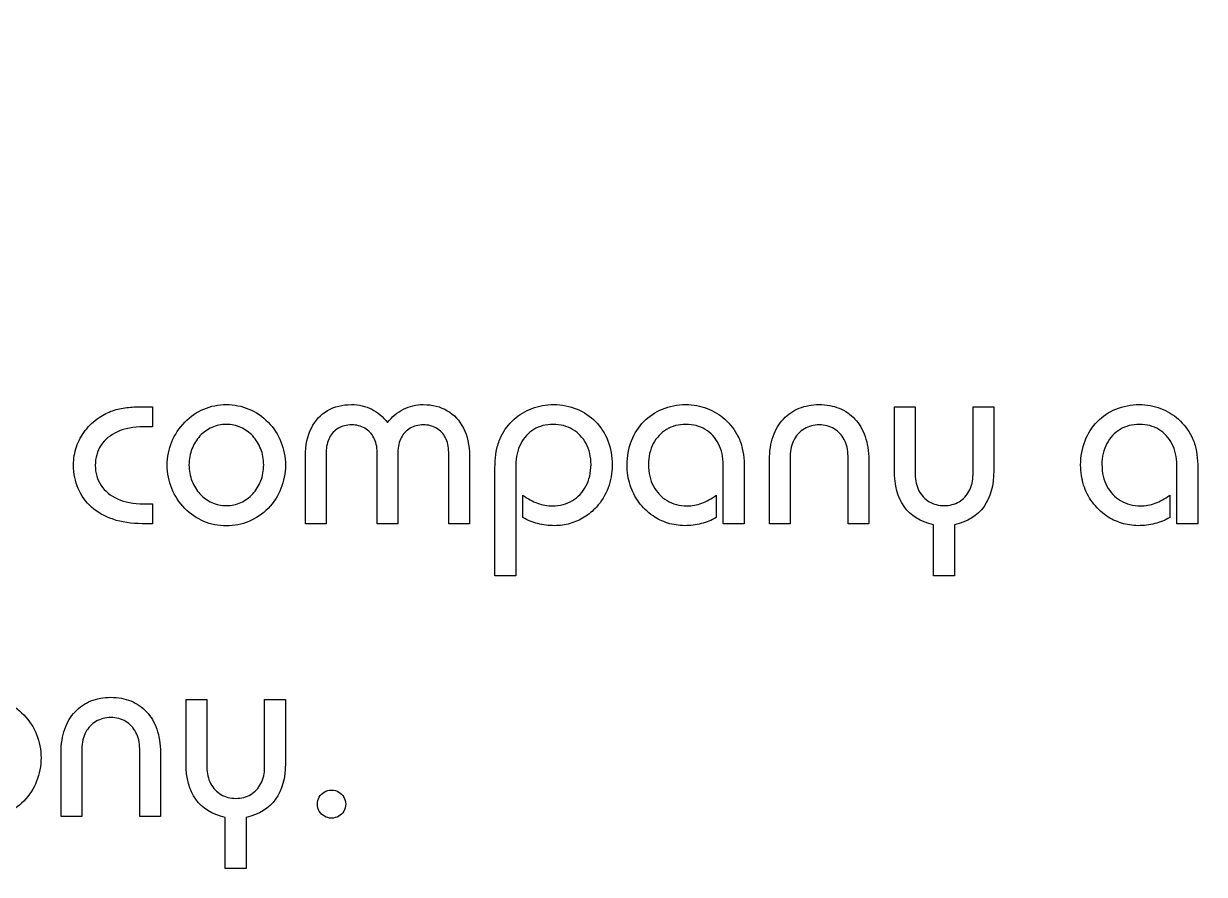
# Model space of a CAD drawing. Header units: millimetres. Extents: x -96 to 58, y -5 to 152.
# Drawn here: x -4.22 to 17.96, y 66.74 to 82.72 of the extents above; entities that cross this region are included whole.
import ezdxf

# ---------------------------------------------------------------- set-up
doc = ezdxf.new("R2010")
doc.units = ezdxf.units.MM
doc.header["$MEASUREMENT"] = 0
doc.layers.add('Capa 1', color=7, linetype='Continuous')

msp = doc.modelspace()

# ---------------------------------------------------------------- linework, layer by layer
at = {"layer": 'Capa 1', "color": 250, "lineweight": 9}
msp.add_open_spline([(-95.1806, 149.5), (-95.1806, 149.5), (57.2195, 149.5), (57.2195, 149.5), (57.2195, 149.5), (57.2195, 149.5), (57.2195, -2.9001), (57.2195, -2.9001), (57.2195, -2.9001), (57.2195, -2.9001), (-95.1806, -2.9001), (-95.1806, -2.9001), (-95.1806, -2.9001), (-95.1806, -2.9001), (-95.1806, 149.5), (-95.1806, 149.5)], degree=3, knots=[0, 0, 0, 0, 0.2, 0.2, 0.2, 0.2, 0.4, 0.4, 0.4, 0.4, 0.6, 0.6, 0.6, 0.6, 1, 1, 1, 1], dxfattribs=at)
at = {"layer": 'Capa 1', "color": 7}
msp.add_open_spline([(-18.9806, 128.6859), (11.6082, 128.6859), (36.4054, 103.8887), (36.4054, 73.2999), (36.4054, 73.2999), (36.4054, 42.7112), (11.6082, 17.9139), (-18.9806, 17.9139), (-18.9806, 17.9139), (-49.5694, 17.9139), (-74.3666, 42.7111), (-74.3666, 73.2999), (-74.3666, 73.2999), (-74.3666, 103.8888), (-49.5694, 128.6859), (-18.9806, 128.6859)], degree=3, knots=[0, 0, 0, 0, 0.2, 0.2, 0.2, 0.2, 0.4, 0.4, 0.4, 0.4, 0.6, 0.6, 0.6, 0.6, 1, 1, 1, 1], dxfattribs=at)
at = {"layer": 'Capa 1', "color": 250}
for points, knots in [([(-1.7986, 75.1515), (-1.7986, 75.1515), (-1.7986, 75.5273), (-1.7986, 75.5273), (-1.7986, 75.5273), (-1.7986, 75.5273), (-1.9958, 75.5273), (-1.9958, 75.5273), (-1.9958, 75.5273), (-2.0982, 75.5281), (-2.1946, 75.5235), (-2.2855, 75.5128), (-2.2855, 75.5128), (-2.3765, 75.5021), (-2.4651, 75.4822), (-2.55, 75.4532), (-2.55, 75.4532), (-2.6348, 75.4243), (-2.7197, 75.3814), (-2.803, 75.3256), (-2.803, 75.3256), (-2.9054, 75.2552), (-2.9925, 75.1734), (-3.0644, 75.0802), (-3.0644, 75.0802), (-3.1362, 74.9877), (-3.1905, 74.8868), (-3.228, 74.7775), (-3.228, 74.7775), (-3.2654, 74.6683), (-3.2845, 74.5528), (-3.2845, 74.4313), (-3.2845, 74.4313), (-3.2838, 74.2716), (-3.2555, 74.124), (-3.1981, 73.9902), (-3.1981, 73.9902), (-3.1408, 73.8567), (-3.0567, 73.7403), (-2.9459, 73.6417), (-2.9459, 73.6417), (-2.8358, 73.5431), (-2.7013, 73.4674), (-2.5416, 73.4131), (-2.5416, 73.4131), (-2.3818, 73.359), (-2.1999, 73.3314), (-1.9958, 73.3306), (-1.9958, 73.3306), (-1.9958, 73.3306), (-1.7986, 73.3306), (-1.7986, 73.3306), (-1.7986, 73.3306), (-1.7986, 73.3306), (-1.7986, 73.7023), (-1.7986, 73.7023), (-1.7986, 73.7023), (-1.7986, 73.7023), (-1.9683, 73.7023), (-1.9683, 73.7023), (-1.9683, 73.7023), (-2.1586, 73.7029), (-2.3214, 73.7342), (-2.4567, 73.7961), (-2.4567, 73.7961), (-2.592, 73.858), (-2.6952, 73.9428), (-2.7671, 74.0514), (-2.7671, 74.0514), (-2.8397, 74.1601), (-2.8756, 74.2853), (-2.8764, 74.4267), (-2.8764, 74.4267), (-2.8756, 74.5688), (-2.8397, 74.6934), (-2.7686, 74.802), (-2.7686, 74.802), (-2.6967, 74.9106), (-2.5935, 74.9954), (-2.4583, 75.0573), (-2.4583, 75.0573), (-2.3237, 75.1193), (-2.1602, 75.1505), (-1.9683, 75.1513), (-1.9683, 75.1513), (-1.9683, 75.1513), (-1.7986, 75.1515), (-1.7986, 75.1515)], [0, 0, 0, 0, 0.0434783, 0.0434783, 0.0434783, 0.0434783, 0.0869565, 0.0869565, 0.0869565, 0.0869565, 0.1304348, 0.1304348, 0.1304348, 0.1304348, 0.173913, 0.173913, 0.173913, 0.173913, 0.2173913, 0.2173913, 0.2173913, 0.2173913, 0.2608696, 0.2608696, 0.2608696, 0.2608696, 0.3043478, 0.3043478, 0.3043478, 0.3043478, 0.3478261, 0.3478261, 0.3478261, 0.3478261, 0.3913043, 0.3913043, 0.3913043, 0.3913043, 0.4347826, 0.4347826, 0.4347826, 0.4347826, 0.4782609, 0.4782609, 0.4782609, 0.4782609, 0.5217391, 0.5217391, 0.5217391, 0.5217391, 0.5652174, 0.5652174, 0.5652174, 0.5652174, 0.6086957, 0.6086957, 0.6086957, 0.6086957, 0.6521739, 0.6521739, 0.6521739, 0.6521739, 0.6956522, 0.6956522, 0.6956522, 0.6956522, 0.7391304, 0.7391304, 0.7391304, 0.7391304, 0.7826087, 0.7826087, 0.7826087, 0.7826087, 0.826087, 0.826087, 0.826087, 0.826087, 0.8695652, 0.8695652, 0.8695652, 0.8695652, 0.9130435, 0.9130435, 0.9130435, 0.9130435, 1, 1, 1, 1]), ([(-1.5234, 74.4313), (-1.5234, 74.2769), (-1.4951, 74.1309), (-1.4393, 73.9925), (-1.4393, 73.9925), (-1.3835, 73.8551), (-1.301, 73.7304), (-1.1932, 73.6195), (-1.1932, 73.6195), (-1.087, 73.512), (-0.9677, 73.4292), (-0.8363, 73.3734), (-0.8363, 73.3734), (-0.704, 73.3177), (-0.5634, 73.2893), (-0.4136, 73.2893), (-0.4136, 73.2893), (-0.2637, 73.2893), (-0.1224, 73.3176), (0.0114, 73.3734), (0.0114, 73.3734), (0.1445, 73.4292), (0.2644, 73.5118), (0.3706, 73.6195), (0.3706, 73.6195), (0.4769, 73.7283), (0.5571, 73.8519), (0.6129, 73.991), (0.6129, 73.991), (0.668, 74.1301), (0.6963, 74.2769), (0.6963, 74.4313), (0.6963, 74.4313), (0.6963, 74.5857), (0.668, 74.7317), (0.6129, 74.8692), (0.6129, 74.8692), (0.5571, 75.0068), (0.4769, 75.1299), (0.3706, 75.2384), (0.3706, 75.2384), (0.2644, 75.3463), (0.1444, 75.4287), (0.0114, 75.4845), (0.0114, 75.4845), (-0.1223, 75.5404), (-0.2638, 75.5686), (-0.4136, 75.5686), (-0.4136, 75.5686), (-0.5634, 75.5688), (-0.704, 75.5403), (-0.8363, 75.4845), (-0.8363, 75.4845), (-0.9677, 75.4289), (-1.087, 75.3462), (-1.1932, 75.2384), (-1.1932, 75.2384), (-1.301, 75.1276), (-1.3835, 75.0038), (-1.4393, 74.8677), (-1.4393, 74.8677), (-1.4951, 74.731), (-1.5234, 74.5857), (-1.5234, 74.4313)], [0, 0, 0, 0, 0.0588235, 0.0588235, 0.0588235, 0.0588235, 0.1176471, 0.1176471, 0.1176471, 0.1176471, 0.1764706, 0.1764706, 0.1764706, 0.1764706, 0.2352941, 0.2352941, 0.2352941, 0.2352941, 0.2941176, 0.2941176, 0.2941176, 0.2941176, 0.3529412, 0.3529412, 0.3529412, 0.3529412, 0.4117647, 0.4117647, 0.4117647, 0.4117647, 0.4705882, 0.4705882, 0.4705882, 0.4705882, 0.5294118, 0.5294118, 0.5294118, 0.5294118, 0.5882353, 0.5882353, 0.5882353, 0.5882353, 0.6470588, 0.6470588, 0.6470588, 0.6470588, 0.7058824, 0.7058824, 0.7058824, 0.7058824, 0.7647059, 0.7647059, 0.7647059, 0.7647059, 0.8235294, 0.8235294, 0.8235294, 0.8235294, 0.8823529, 0.8823529, 0.8823529, 0.8823529, 1, 1, 1, 1]), ([(1.0724, 73.3306), (1.0724, 73.3306), (1.4622, 73.3306), (1.4622, 73.3306), (1.4622, 73.3306), (1.4622, 73.3306), (1.4622, 74.6744), (1.4622, 74.6744), (1.4622, 74.6744), (1.463, 74.7792), (1.4835, 74.8692), (1.5232, 74.9464), (1.5232, 74.9464), (1.5639, 75.0231), (1.6196, 75.0825), (1.6914, 75.1245), (1.6914, 75.1245), (1.7625, 75.1667), (1.845, 75.1872), (1.9391, 75.188), (1.9391, 75.188), (2.0332, 75.1874), (2.1164, 75.1666), (2.1882, 75.1245), (2.1882, 75.1245), (2.2601, 75.0826), (2.3166, 75.0229), (2.3579, 74.9464), (2.3579, 74.9464), (2.3992, 74.8693), (2.4198, 74.779), (2.4206, 74.6743), (2.4206, 74.6743), (2.4206, 74.6743), (2.4206, 73.3306), (2.4206, 73.3306), (2.4206, 73.3306), (2.4206, 73.3306), (2.8105, 73.3306), (2.8105, 73.3306), (2.8105, 73.3306), (2.8105, 73.3306), (2.8105, 74.6744), (2.8105, 74.6744), (2.8105, 74.6744), (2.8113, 74.7792), (2.8318, 74.8692), (2.8716, 74.9464), (2.8716, 74.9464), (2.9122, 75.0231), (2.9679, 75.0825), (3.0397, 75.1245), (3.0397, 75.1245), (3.1108, 75.1667), (3.1933, 75.1872), (3.2874, 75.188), (3.2874, 75.188), (3.3815, 75.1874), (3.4639, 75.1666), (3.5358, 75.1245), (3.5358, 75.1245), (3.607, 75.0826), (3.6627, 75.0229), (3.7032, 74.9464), (3.7032, 74.9464), (3.7429, 74.8693), (3.7636, 74.779), (3.7643, 74.6743), (3.7643, 74.6743), (3.7643, 74.6743), (3.7644, 73.3306), (3.7644, 73.3306), (3.7644, 73.3306), (3.7644, 73.3306), (4.1542, 73.3306), (4.1542, 73.3306), (4.1542, 73.3306), (4.1542, 73.3306), (4.1542, 74.601), (4.1542, 74.601), (4.1542, 74.601), (4.1527, 74.8068), (4.1159, 74.9808), (4.0425, 75.1253), (4.0425, 75.1253), (3.9692, 75.2691), (3.8683, 75.3791), (3.7383, 75.454), (3.7383, 75.454), (3.6085, 75.5297), (3.4586, 75.5679), (3.2874, 75.5686), (3.2874, 75.5686), (3.1522, 75.5688), (3.0275, 75.5403), (2.9144, 75.483), (2.9144, 75.483), (2.8012, 75.4265), (2.7003, 75.3416), (2.6132, 75.2292), (2.6132, 75.2292), (2.53, 75.3402), (2.4313, 75.4242), (2.3174, 75.4815), (2.3174, 75.4815), (2.2035, 75.5396), (2.0774, 75.5686), (1.9391, 75.5686), (1.9391, 75.5686), (1.7679, 75.568), (1.618, 75.5304), (1.4881, 75.4555), (1.4881, 75.4555), (1.3581, 75.3807), (1.2572, 75.2705), (1.1839, 75.1268), (1.1839, 75.1268), (1.1106, 74.9832), (1.0738, 74.8081), (1.0723, 74.6009), (1.0723, 74.6009), (1.0723, 74.6009), (1.0724, 73.3306), (1.0724, 73.3306)], [0, 0, 0, 0, 0.03125, 0.03125, 0.03125, 0.03125, 0.0625, 0.0625, 0.0625, 0.0625, 0.09375, 0.09375, 0.09375, 0.09375, 0.125, 0.125, 0.125, 0.125, 0.15625, 0.15625, 0.15625, 0.15625, 0.1875, 0.1875, 0.1875, 0.1875, 0.21875, 0.21875, 0.21875, 0.21875, 0.25, 0.25, 0.25, 0.25, 0.28125, 0.28125, 0.28125, 0.28125, 0.3125, 0.3125, 0.3125, 0.3125, 0.34375, 0.34375, 0.34375, 0.34375, 0.375, 0.375, 0.375, 0.375, 0.40625, 0.40625, 0.40625, 0.40625, 0.4375, 0.4375, 0.4375, 0.4375, 0.46875, 0.46875, 0.46875, 0.46875, 0.5, 0.5, 0.5, 0.5, 0.53125, 0.53125, 0.53125, 0.53125, 0.5625, 0.5625, 0.5625, 0.5625, 0.59375, 0.59375, 0.59375, 0.59375, 0.625, 0.625, 0.625, 0.625, 0.65625, 0.65625, 0.65625, 0.65625, 0.6875, 0.6875, 0.6875, 0.6875, 0.71875, 0.71875, 0.71875, 0.71875, 0.75, 0.75, 0.75, 0.75, 0.78125, 0.78125, 0.78125, 0.78125, 0.8125, 0.8125, 0.8125, 0.8125, 0.84375, 0.84375, 0.84375, 0.84375, 0.875, 0.875, 0.875, 0.875, 0.90625, 0.90625, 0.90625, 0.90625, 0.9375, 0.9375, 0.9375, 0.9375, 1, 1, 1, 1]), ([(4.6311, 72.3539), (4.6311, 72.3539), (5.0255, 72.3539), (5.0255, 72.3539), (5.0255, 72.3539), (5.0255, 72.3539), (5.0255, 74.4268), (5.0255, 74.4268), (5.0255, 74.4268), (5.0263, 74.5835), (5.0568, 74.7194), (5.1165, 74.8341), (5.1165, 74.8341), (5.1761, 74.9496), (5.2586, 75.0382), (5.3641, 75.1016), (5.3641, 75.1016), (5.4688, 75.1644), (5.5904, 75.1964), (5.7272, 75.1971), (5.7272, 75.1971), (5.8648, 75.1965), (5.9863, 75.1643), (6.0933, 75.1008), (6.0933, 75.1008), (6.1996, 75.0376), (6.2836, 74.9495), (6.3448, 74.8364), (6.3448, 74.8364), (6.406, 74.7232), (6.4373, 74.591), (6.438, 74.4404), (6.438, 74.4404), (6.4373, 74.2869), (6.4051, 74.1515), (6.3432, 74.0353), (6.3432, 74.0353), (6.2806, 73.92), (6.1957, 73.829), (6.0872, 73.7648), (6.0872, 73.7648), (5.9779, 73.6999), (5.8541, 73.6661), (5.7134, 73.6654), (5.7134, 73.6654), (5.6195, 73.6656), (5.5261, 73.6814), (5.4344, 73.7143), (5.4344, 73.7143), (5.3419, 73.7479), (5.2502, 73.7984), (5.1585, 73.8672), (5.1585, 73.8672), (5.1585, 73.8672), (5.1586, 73.4455), (5.1586, 73.4455), (5.1586, 73.4455), (5.248, 73.3949), (5.3419, 73.3574), (5.4413, 73.3321), (5.4413, 73.3321), (5.54, 73.307), (5.6446, 73.2939), (5.7547, 73.2939), (5.7547, 73.2939), (5.8533, 73.2941), (5.9496, 73.3077), (6.0436, 73.3344), (6.0436, 73.3344), (6.1377, 73.3614), (6.2271, 73.4002), (6.3111, 73.4521), (6.3111, 73.4521), (6.3952, 73.5042), (6.4709, 73.5675), (6.5389, 73.6425), (6.5389, 73.6425), (6.636, 73.7487), (6.7094, 73.8695), (6.7606, 74.004), (6.7606, 74.004), (6.8111, 74.1386), (6.837, 74.2815), (6.837, 74.4313), (6.837, 74.4313), (6.8363, 74.5988), (6.8087, 74.7508), (6.7537, 74.8899), (6.7537, 74.8899), (6.6994, 75.0282), (6.623, 75.1482), (6.5244, 75.2491), (6.5244, 75.2491), (6.425, 75.3509), (6.3088, 75.4287), (6.1751, 75.4845), (6.1751, 75.4845), (6.0421, 75.5396), (5.8953, 75.5679), (5.7363, 75.5686), (5.7363, 75.5686), (5.592, 75.568), (5.4566, 75.5442), (5.3297, 75.4968), (5.3297, 75.4968), (5.2036, 75.4495), (5.0905, 75.3806), (4.9919, 75.2919), (4.9919, 75.2919), (4.8926, 75.2034), (4.8122, 75.097), (4.7503, 74.9724), (4.7503, 74.9724), (4.7145, 74.8977), (4.6877, 74.8218), (4.6708, 74.7454), (4.6708, 74.7454), (4.6534, 74.6683), (4.6426, 74.5887), (4.638, 74.5077), (4.638, 74.5077), (4.6326, 74.426), (4.6303, 74.3411), (4.6311, 74.2524), (4.6311, 74.2524), (4.6311, 74.2524), (4.6311, 72.3539), (4.6311, 72.3539)], [0, 0, 0, 0, 0.030303, 0.030303, 0.030303, 0.030303, 0.0606061, 0.0606061, 0.0606061, 0.0606061, 0.0909091, 0.0909091, 0.0909091, 0.0909091, 0.1212121, 0.1212121, 0.1212121, 0.1212121, 0.1515152, 0.1515152, 0.1515152, 0.1515152, 0.1818182, 0.1818182, 0.1818182, 0.1818182, 0.2121212, 0.2121212, 0.2121212, 0.2121212, 0.2424242, 0.2424242, 0.2424242, 0.2424242, 0.2727273, 0.2727273, 0.2727273, 0.2727273, 0.3030303, 0.3030303, 0.3030303, 0.3030303, 0.3333333, 0.3333333, 0.3333333, 0.3333333, 0.3636364, 0.3636364, 0.3636364, 0.3636364, 0.3939394, 0.3939394, 0.3939394, 0.3939394, 0.4242424, 0.4242424, 0.4242424, 0.4242424, 0.4545455, 0.4545455, 0.4545455, 0.4545455, 0.4848485, 0.4848485, 0.4848485, 0.4848485, 0.5151515, 0.5151515, 0.5151515, 0.5151515, 0.5454545, 0.5454545, 0.5454545, 0.5454545, 0.5757576, 0.5757576, 0.5757576, 0.5757576, 0.6060606, 0.6060606, 0.6060606, 0.6060606, 0.6363636, 0.6363636, 0.6363636, 0.6363636, 0.6666667, 0.6666667, 0.6666667, 0.6666667, 0.6969697, 0.6969697, 0.6969697, 0.6969697, 0.7272727, 0.7272727, 0.7272727, 0.7272727, 0.7575758, 0.7575758, 0.7575758, 0.7575758, 0.7878788, 0.7878788, 0.7878788, 0.7878788, 0.8181818, 0.8181818, 0.8181818, 0.8181818, 0.8484848, 0.8484848, 0.8484848, 0.8484848, 0.8787879, 0.8787879, 0.8787879, 0.8787879, 0.9090909, 0.9090909, 0.9090909, 0.9090909, 0.9393939, 0.9393939, 0.9393939, 0.9393939, 1, 1, 1, 1]), ([(8.9237, 73.3306), (8.9237, 73.3306), (9.3181, 73.3306), (9.3181, 73.3306), (9.3181, 73.3306), (9.3181, 73.3306), (9.3181, 74.2525), (9.3181, 74.2525), (9.3181, 74.2525), (9.3189, 74.3412), (9.3173, 74.4259), (9.3127, 74.5077), (9.3127, 74.5077), (9.3082, 74.5889), (9.2975, 74.6682), (9.2806, 74.7454), (9.2806, 74.7454), (9.2639, 74.8219), (9.2363, 74.8975), (9.1989, 74.9724), (9.1989, 74.9724), (9.1355, 75.0971), (9.0544, 75.2033), (8.955, 75.2919), (8.955, 75.2919), (8.8558, 75.3807), (8.7433, 75.4494), (8.618, 75.4968), (8.618, 75.4968), (8.4926, 75.5444), (8.3588, 75.5679), (8.2174, 75.5686), (8.2174, 75.5686), (8.0584, 75.568), (7.9125, 75.5396), (7.7787, 75.4845), (7.7787, 75.4845), (7.6449, 75.4289), (7.5288, 75.3508), (7.4302, 75.2491), (7.4302, 75.2491), (7.3309, 75.1483), (7.2544, 75.0282), (7.2001, 74.8899), (7.2001, 74.8899), (7.1451, 74.7508), (7.1175, 74.5987), (7.1168, 74.4313), (7.1168, 74.4313), (7.1169, 74.3), (7.1359, 74.1752), (7.1726, 74.0575), (7.1726, 74.0575), (7.2093, 73.9406), (7.2643, 73.8328), (7.3361, 73.7349), (7.3361, 73.7349), (7.4089, 73.6372), (7.4974, 73.5507), (7.6029, 73.4774), (7.6029, 73.4774), (7.6863, 73.4193), (7.7795, 73.3749), (7.8819, 73.3428), (7.8819, 73.3428), (7.9835, 73.3108), (8.0883, 73.2947), (8.1945, 73.2939), (8.1945, 73.2939), (8.3046, 73.2941), (8.4093, 73.3069), (8.5079, 73.3321), (8.5079, 73.3321), (8.6073, 73.3576), (8.7013, 73.3948), (8.7907, 73.4453), (8.7907, 73.4453), (8.7907, 73.4453), (8.7908, 73.8674), (8.7908, 73.8674), (8.7908, 73.8674), (8.699, 73.7985), (8.608, 73.7479), (8.5171, 73.7143), (8.5171, 73.7143), (8.4262, 73.6814), (8.3344, 73.6654), (8.2404, 73.6654), (8.2404, 73.6654), (8.0997, 73.6662), (7.9759, 73.6998), (7.8674, 73.7648), (7.8674, 73.7648), (7.7588, 73.8291), (7.6732, 73.9199), (7.6105, 74.0353), (7.6105, 74.0353), (7.5487, 74.1515), (7.5173, 74.2868), (7.5158, 74.4404), (7.5158, 74.4404), (7.5165, 74.5911), (7.5479, 74.7232), (7.6082, 74.8364), (7.6082, 74.8364), (7.6686, 74.9496), (7.7519, 75.0374), (7.8574, 75.1008), (7.8574, 75.1008), (7.9638, 75.1644), (8.0852, 75.1964), (8.222, 75.1971), (8.222, 75.1971), (8.3597, 75.1965), (8.4804, 75.1643), (8.5851, 75.1016), (8.5851, 75.1016), (8.6907, 75.0383), (8.7731, 74.9495), (8.8327, 74.8341), (8.8327, 74.8341), (8.8925, 74.7195), (8.9229, 74.5834), (8.9237, 74.4267), (8.9237, 74.4267), (8.9237, 74.4267), (8.9237, 73.3306), (8.9237, 73.3306)], [0, 0, 0, 0, 0.030303, 0.030303, 0.030303, 0.030303, 0.0606061, 0.0606061, 0.0606061, 0.0606061, 0.0909091, 0.0909091, 0.0909091, 0.0909091, 0.1212121, 0.1212121, 0.1212121, 0.1212121, 0.1515152, 0.1515152, 0.1515152, 0.1515152, 0.1818182, 0.1818182, 0.1818182, 0.1818182, 0.2121212, 0.2121212, 0.2121212, 0.2121212, 0.2424242, 0.2424242, 0.2424242, 0.2424242, 0.2727273, 0.2727273, 0.2727273, 0.2727273, 0.3030303, 0.3030303, 0.3030303, 0.3030303, 0.3333333, 0.3333333, 0.3333333, 0.3333333, 0.3636364, 0.3636364, 0.3636364, 0.3636364, 0.3939394, 0.3939394, 0.3939394, 0.3939394, 0.4242424, 0.4242424, 0.4242424, 0.4242424, 0.4545455, 0.4545455, 0.4545455, 0.4545455, 0.4848485, 0.4848485, 0.4848485, 0.4848485, 0.5151515, 0.5151515, 0.5151515, 0.5151515, 0.5454545, 0.5454545, 0.5454545, 0.5454545, 0.5757576, 0.5757576, 0.5757576, 0.5757576, 0.6060606, 0.6060606, 0.6060606, 0.6060606, 0.6363636, 0.6363636, 0.6363636, 0.6363636, 0.6666667, 0.6666667, 0.6666667, 0.6666667, 0.6969697, 0.6969697, 0.6969697, 0.6969697, 0.7272727, 0.7272727, 0.7272727, 0.7272727, 0.7575758, 0.7575758, 0.7575758, 0.7575758, 0.7878788, 0.7878788, 0.7878788, 0.7878788, 0.8181818, 0.8181818, 0.8181818, 0.8181818, 0.8484848, 0.8484848, 0.8484848, 0.8484848, 0.8787879, 0.8787879, 0.8787879, 0.8787879, 0.9090909, 0.9090909, 0.9090909, 0.9090909, 0.9393939, 0.9393939, 0.9393939, 0.9393939, 1, 1, 1, 1]), ([(9.7905, 73.3306), (9.7905, 73.3306), (10.1803, 73.3306), (10.1803, 73.3306), (10.1803, 73.3306), (10.1803, 73.3306), (10.1803, 74.601), (10.1803, 74.601), (10.1803, 74.601), (10.1811, 74.7195), (10.2055, 74.8226), (10.2521, 74.9105), (10.2521, 74.9105), (10.2996, 74.9977), (10.3645, 75.0657), (10.4463, 75.1146), (10.4463, 75.1146), (10.5281, 75.1628), (10.6213, 75.1872), (10.726, 75.188), (10.726, 75.188), (10.8308, 75.1874), (10.924, 75.1627), (11.005, 75.1146), (11.005, 75.1146), (11.0861, 75.0657), (11.1495, 74.9976), (11.1961, 74.9105), (11.1961, 74.9105), (11.2428, 74.8226), (11.2664, 74.7194), (11.2672, 74.6009), (11.2672, 74.6009), (11.2672, 74.6009), (11.2673, 73.3306), (11.2673, 73.3306), (11.2673, 73.3306), (11.2673, 73.3306), (11.657, 73.3306), (11.657, 73.3306), (11.657, 73.3306), (11.657, 73.3306), (11.657, 74.5278), (11.657, 74.5278), (11.657, 74.5278), (11.6563, 74.6943), (11.6333, 74.8417), (11.5882, 74.9709), (11.5882, 74.9709), (11.5431, 75.1003), (11.4789, 75.2086), (11.3964, 75.2973), (11.3964, 75.2973), (11.3131, 75.386), (11.2152, 75.454), (11.1021, 75.4998), (11.1021, 75.4998), (10.9883, 75.5458), (10.8629, 75.5686), (10.726, 75.5686), (10.726, 75.5686), (10.5892, 75.5688), (10.4639, 75.5457), (10.35, 75.4998), (10.35, 75.4998), (10.2361, 75.4541), (10.1367, 75.3859), (10.0534, 75.2973), (10.0534, 75.2973), (9.9702, 75.2086), (9.9059, 75.1001), (9.86, 74.9709), (9.86, 74.9709), (9.8142, 74.8419), (9.7912, 74.6942), (9.7905, 74.5276), (9.7905, 74.5276), (9.7905, 74.5276), (9.7905, 73.3306), (9.7905, 73.3306)], [0, 0, 0, 0, 0.047619, 0.047619, 0.047619, 0.047619, 0.0952381, 0.0952381, 0.0952381, 0.0952381, 0.1428571, 0.1428571, 0.1428571, 0.1428571, 0.1904762, 0.1904762, 0.1904762, 0.1904762, 0.2380952, 0.2380952, 0.2380952, 0.2380952, 0.2857143, 0.2857143, 0.2857143, 0.2857143, 0.3333333, 0.3333333, 0.3333333, 0.3333333, 0.3809524, 0.3809524, 0.3809524, 0.3809524, 0.4285714, 0.4285714, 0.4285714, 0.4285714, 0.4761905, 0.4761905, 0.4761905, 0.4761905, 0.5238095, 0.5238095, 0.5238095, 0.5238095, 0.5714286, 0.5714286, 0.5714286, 0.5714286, 0.6190476, 0.6190476, 0.6190476, 0.6190476, 0.6666667, 0.6666667, 0.6666667, 0.6666667, 0.7142857, 0.7142857, 0.7142857, 0.7142857, 0.7619048, 0.7619048, 0.7619048, 0.7619048, 0.8095238, 0.8095238, 0.8095238, 0.8095238, 0.8571429, 0.8571429, 0.8571429, 0.8571429, 0.9047619, 0.9047619, 0.9047619, 0.9047619, 1, 1, 1, 1]), ([(14.0051, 75.5273), (14.0051, 75.5273), (13.6154, 75.5273), (13.6154, 75.5273), (13.6154, 75.5273), (13.6154, 75.5273), (13.6154, 74.2571), (13.6154, 74.2571), (13.6154, 74.2571), (13.6145, 74.1386), (13.5908, 74.0353), (13.5442, 73.9482), (13.5442, 73.9482), (13.4976, 73.8604), (13.4342, 73.7923), (13.3531, 73.7433), (13.3531, 73.7433), (13.2721, 73.6953), (13.1789, 73.6707), (13.0741, 73.67), (13.0741, 73.67), (12.9695, 73.6707), (12.8762, 73.6952), (12.7944, 73.7433), (12.7944, 73.7433), (12.7126, 73.7924), (12.6476, 73.8603), (12.6002, 73.9482), (12.6002, 73.9482), (12.5537, 74.0354), (12.5292, 74.1385), (12.5284, 74.257), (12.5284, 74.257), (12.5284, 74.257), (12.5285, 75.5273), (12.5285, 75.5273), (12.5285, 75.5273), (12.5285, 75.5273), (12.1386, 75.5273), (12.1386, 75.5273), (12.1386, 75.5273), (12.1386, 75.5273), (12.1386, 74.3305), (12.1386, 74.3305), (12.1386, 74.3305), (12.1386, 74.0483), (12.199, 73.8228), (12.3197, 73.6539), (12.3197, 73.6539), (12.4413, 73.4852), (12.6255, 73.3696), (12.8724, 73.3077), (12.8724, 73.3077), (12.8724, 73.3077), (12.8724, 72.3539), (12.8724, 72.3539), (12.8724, 72.3539), (12.8724, 72.3539), (13.2668, 72.3539), (13.2668, 72.3539), (13.2668, 72.3539), (13.2668, 72.3539), (13.2668, 73.3078), (13.2668, 73.3078), (13.2668, 73.3078), (13.5145, 73.3697), (13.6994, 73.485), (13.8217, 73.6539), (13.8217, 73.6539), (13.9441, 73.8229), (14.0051, 74.0483), (14.0051, 74.3304), (14.0051, 74.3304), (14.0051, 74.3304), (14.0051, 75.5273), (14.0051, 75.5273)], [0, 0, 0, 0, 0.05, 0.05, 0.05, 0.05, 0.1, 0.1, 0.1, 0.1, 0.15, 0.15, 0.15, 0.15, 0.2, 0.2, 0.2, 0.2, 0.25, 0.25, 0.25, 0.25, 0.3, 0.3, 0.3, 0.3, 0.35, 0.35, 0.35, 0.35, 0.4, 0.4, 0.4, 0.4, 0.45, 0.45, 0.45, 0.45, 0.5, 0.5, 0.5, 0.5, 0.55, 0.55, 0.55, 0.55, 0.6, 0.6, 0.6, 0.6, 0.65, 0.65, 0.65, 0.65, 0.7, 0.7, 0.7, 0.7, 0.75, 0.75, 0.75, 0.75, 0.8, 0.8, 0.8, 0.8, 0.85, 0.85, 0.85, 0.85, 0.9, 0.9, 0.9, 0.9, 1, 1, 1, 1]), ([(17.4447, 73.3306), (17.4447, 73.3306), (17.8391, 73.3306), (17.8391, 73.3306), (17.8391, 73.3306), (17.8391, 73.3306), (17.8391, 74.2525), (17.8391, 74.2525), (17.8391, 74.2525), (17.8399, 74.3412), (17.8383, 74.4259), (17.8337, 74.5077), (17.8337, 74.5077), (17.8292, 74.5889), (17.8185, 74.6682), (17.8016, 74.7454), (17.8016, 74.7454), (17.7849, 74.8219), (17.7573, 74.8975), (17.7199, 74.9724), (17.7199, 74.9724), (17.6565, 75.0971), (17.5754, 75.2033), (17.476, 75.2919), (17.476, 75.2919), (17.3768, 75.3807), (17.2643, 75.4494), (17.139, 75.4968), (17.139, 75.4968), (17.0136, 75.5444), (16.8798, 75.5679), (16.7384, 75.5686), (16.7384, 75.5686), (16.5795, 75.568), (16.4335, 75.5396), (16.2997, 75.4845), (16.2997, 75.4845), (16.1659, 75.4289), (16.0498, 75.3508), (15.9512, 75.2491), (15.9512, 75.2491), (15.8519, 75.1483), (15.7754, 75.0282), (15.7211, 74.8899), (15.7211, 74.8899), (15.6661, 74.7508), (15.6385, 74.5987), (15.6378, 74.4313), (15.6378, 74.4313), (15.6379, 74.3), (15.6569, 74.1752), (15.6936, 74.0575), (15.6936, 74.0575), (15.7303, 73.9406), (15.7853, 73.8328), (15.8571, 73.7349), (15.8571, 73.7349), (15.9299, 73.6372), (16.0184, 73.5507), (16.1239, 73.4774), (16.1239, 73.4774), (16.2073, 73.4193), (16.3005, 73.3749), (16.4029, 73.3428), (16.4029, 73.3428), (16.5045, 73.3108), (16.6093, 73.2947), (16.7155, 73.2939), (16.7155, 73.2939), (16.8256, 73.2941), (16.9303, 73.3069), (17.0289, 73.3321), (17.0289, 73.3321), (17.1283, 73.3576), (17.2223, 73.3948), (17.3117, 73.4453), (17.3117, 73.4453), (17.3117, 73.4453), (17.3118, 73.8674), (17.3118, 73.8674), (17.3118, 73.8674), (17.22, 73.7985), (17.129, 73.7479), (17.0381, 73.7143), (17.0381, 73.7143), (16.9472, 73.6814), (16.8554, 73.6654), (16.7614, 73.6654), (16.7614, 73.6654), (16.6207, 73.6662), (16.4969, 73.6998), (16.3884, 73.7648), (16.3884, 73.7648), (16.2798, 73.8291), (16.1942, 73.9199), (16.1315, 74.0353), (16.1315, 74.0353), (16.0697, 74.1515), (16.0383, 74.2868), (16.0368, 74.4404), (16.0368, 74.4404), (16.0375, 74.5911), (16.0689, 74.7232), (16.1292, 74.8364), (16.1292, 74.8364), (16.1896, 74.9496), (16.2729, 75.0374), (16.3784, 75.1008), (16.3784, 75.1008), (16.4848, 75.1644), (16.6062, 75.1964), (16.743, 75.1971), (16.743, 75.1971), (16.8807, 75.1965), (17.0014, 75.1643), (17.1061, 75.1016), (17.1061, 75.1016), (17.2117, 75.0383), (17.2941, 74.9495), (17.3537, 74.8341), (17.3537, 74.8341), (17.4135, 74.7195), (17.4439, 74.5834), (17.4447, 74.4267), (17.4447, 74.4267), (17.4447, 74.4267), (17.4447, 73.3306), (17.4447, 73.3306)], [0, 0, 0, 0, 0.030303, 0.030303, 0.030303, 0.030303, 0.0606061, 0.0606061, 0.0606061, 0.0606061, 0.0909091, 0.0909091, 0.0909091, 0.0909091, 0.1212121, 0.1212121, 0.1212121, 0.1212121, 0.1515152, 0.1515152, 0.1515152, 0.1515152, 0.1818182, 0.1818182, 0.1818182, 0.1818182, 0.2121212, 0.2121212, 0.2121212, 0.2121212, 0.2424242, 0.2424242, 0.2424242, 0.2424242, 0.2727273, 0.2727273, 0.2727273, 0.2727273, 0.3030303, 0.3030303, 0.3030303, 0.3030303, 0.3333333, 0.3333333, 0.3333333, 0.3333333, 0.3636364, 0.3636364, 0.3636364, 0.3636364, 0.3939394, 0.3939394, 0.3939394, 0.3939394, 0.4242424, 0.4242424, 0.4242424, 0.4242424, 0.4545455, 0.4545455, 0.4545455, 0.4545455, 0.4848485, 0.4848485, 0.4848485, 0.4848485, 0.5151515, 0.5151515, 0.5151515, 0.5151515, 0.5454545, 0.5454545, 0.5454545, 0.5454545, 0.5757576, 0.5757576, 0.5757576, 0.5757576, 0.6060606, 0.6060606, 0.6060606, 0.6060606, 0.6363636, 0.6363636, 0.6363636, 0.6363636, 0.6666667, 0.6666667, 0.6666667, 0.6666667, 0.6969697, 0.6969697, 0.6969697, 0.6969697, 0.7272727, 0.7272727, 0.7272727, 0.7272727, 0.7575758, 0.7575758, 0.7575758, 0.7575758, 0.7878788, 0.7878788, 0.7878788, 0.7878788, 0.8181818, 0.8181818, 0.8181818, 0.8181818, 0.8484848, 0.8484848, 0.8484848, 0.8484848, 0.8787879, 0.8787879, 0.8787879, 0.8787879, 0.9090909, 0.9090909, 0.9090909, 0.9090909, 0.9393939, 0.9393939, 0.9393939, 0.9393939, 1, 1, 1, 1]), ([(-1.1153, 74.4359), (-1.1145, 74.5444), (-1.0961, 74.6445), (-1.0595, 74.737), (-1.0595, 74.737), (-1.0235, 74.8288), (-0.9731, 74.9097), (-0.9089, 74.9785), (-0.9089, 74.9785), (-0.8446, 75.0475), (-0.7705, 75.1008), (-0.6857, 75.1391), (-0.6857, 75.1391), (-0.6016, 75.1775), (-0.5107, 75.1964), (-0.4136, 75.1971), (-0.4136, 75.1971), (-0.3164, 75.1965), (-0.2256, 75.1773), (-0.1415, 75.1391), (-0.1415, 75.1391), (-0.0566, 75.1009), (0.0175, 75.0473), (0.0817, 74.9785), (0.0817, 74.9785), (0.146, 74.9098), (0.1964, 74.8287), (0.2331, 74.737), (0.2331, 74.737), (0.2691, 74.6446), (0.2873, 74.5444), (0.2881, 74.4359), (0.2881, 74.4359), (0.2873, 74.3273), (0.269, 74.2272), (0.2331, 74.1347), (0.2331, 74.1347), (0.1965, 74.0414), (0.1459, 73.9604), (0.0817, 73.8909), (0.0817, 73.8909), (0.0176, 73.8221), (-0.0566, 73.7678), (-0.1415, 73.7288), (-0.1415, 73.7288), (-0.2255, 73.6908), (-0.3165, 73.6707), (-0.4136, 73.67), (-0.4136, 73.67), (-0.5107, 73.6707), (-0.6016, 73.6906), (-0.6857, 73.7288), (-0.6857, 73.7288), (-0.7704, 73.768), (-0.8447, 73.8221), (-0.9089, 73.8909), (-0.9089, 73.8909), (-0.9731, 73.9604), (-1.0235, 74.0414), (-1.0595, 74.1347), (-1.0595, 74.1347), (-1.0961, 74.2273), (-1.1145, 74.3273), (-1.1153, 74.4359)], [0, 0, 0, 0, 0.0588235, 0.0588235, 0.0588235, 0.0588235, 0.1176471, 0.1176471, 0.1176471, 0.1176471, 0.1764706, 0.1764706, 0.1764706, 0.1764706, 0.2352941, 0.2352941, 0.2352941, 0.2352941, 0.2941176, 0.2941176, 0.2941176, 0.2941176, 0.3529412, 0.3529412, 0.3529412, 0.3529412, 0.4117647, 0.4117647, 0.4117647, 0.4117647, 0.4705882, 0.4705882, 0.4705882, 0.4705882, 0.5294118, 0.5294118, 0.5294118, 0.5294118, 0.5882353, 0.5882353, 0.5882353, 0.5882353, 0.6470588, 0.6470588, 0.6470588, 0.6470588, 0.7058824, 0.7058824, 0.7058824, 0.7058824, 0.7647059, 0.7647059, 0.7647059, 0.7647059, 0.8235294, 0.8235294, 0.8235294, 0.8235294, 0.8823529, 0.8823529, 0.8823529, 0.8823529, 1, 1, 1, 1]), ([(-6.1141, 68.9326), (-6.1141, 68.7782), (-6.0858, 68.6322), (-6.03, 68.4938), (-6.03, 68.4938), (-5.9742, 68.3564), (-5.8917, 68.2317), (-5.7839, 68.1208), (-5.7839, 68.1208), (-5.6777, 68.0133), (-5.5584, 67.9305), (-5.427, 67.8747), (-5.427, 67.8747), (-5.2947, 67.819), (-5.1541, 67.7906), (-5.0043, 67.7906), (-5.0043, 67.7906), (-4.8545, 67.7906), (-4.7131, 67.8189), (-4.5793, 67.8747), (-4.5793, 67.8747), (-4.4463, 67.9305), (-4.3263, 68.0131), (-4.2201, 68.1208), (-4.2201, 68.1208), (-4.1138, 68.2296), (-4.0336, 68.3532), (-3.9778, 68.4923), (-3.9778, 68.4923), (-3.9227, 68.6314), (-3.8944, 68.7782), (-3.8944, 68.9326), (-3.8944, 68.9326), (-3.8944, 69.087), (-3.9227, 69.233), (-3.9778, 69.3705), (-3.9778, 69.3705), (-4.0336, 69.5081), (-4.1138, 69.6312), (-4.2201, 69.7397), (-4.2201, 69.7397), (-4.3263, 69.8476), (-4.4463, 69.93), (-4.5793, 69.9858), (-4.5793, 69.9858), (-4.7131, 70.0417), (-4.8545, 70.0699), (-5.0043, 70.0699), (-5.0043, 70.0699), (-5.1541, 70.0701), (-5.2947, 70.0416), (-5.427, 69.9858), (-5.427, 69.9858), (-5.5584, 69.9302), (-5.6777, 69.8475), (-5.7839, 69.7397), (-5.7839, 69.7397), (-5.8917, 69.6289), (-5.9742, 69.5051), (-6.03, 69.369), (-6.03, 69.369), (-6.0858, 69.2323), (-6.1141, 69.087), (-6.1141, 68.9326)], [0, 0, 0, 0, 0.0588235, 0.0588235, 0.0588235, 0.0588235, 0.1176471, 0.1176471, 0.1176471, 0.1176471, 0.1764706, 0.1764706, 0.1764706, 0.1764706, 0.2352941, 0.2352941, 0.2352941, 0.2352941, 0.2941176, 0.2941176, 0.2941176, 0.2941176, 0.3529412, 0.3529412, 0.3529412, 0.3529412, 0.4117647, 0.4117647, 0.4117647, 0.4117647, 0.4705882, 0.4705882, 0.4705882, 0.4705882, 0.5294118, 0.5294118, 0.5294118, 0.5294118, 0.5882353, 0.5882353, 0.5882353, 0.5882353, 0.6470588, 0.6470588, 0.6470588, 0.6470588, 0.7058824, 0.7058824, 0.7058824, 0.7058824, 0.7647059, 0.7647059, 0.7647059, 0.7647059, 0.8235294, 0.8235294, 0.8235294, 0.8235294, 0.8823529, 0.8823529, 0.8823529, 0.8823529, 1, 1, 1, 1]), ([(-3.5184, 67.8321), (-3.5184, 67.8321), (-3.1286, 67.8321), (-3.1286, 67.8321), (-3.1286, 67.8321), (-3.1286, 67.8321), (-3.1286, 69.1023), (-3.1286, 69.1023), (-3.1286, 69.1023), (-3.1278, 69.2208), (-3.1034, 69.3239), (-3.0568, 69.4118), (-3.0568, 69.4118), (-3.0094, 69.499), (-2.9444, 69.567), (-2.8626, 69.6159), (-2.8626, 69.6159), (-2.7808, 69.6641), (-2.6876, 69.6885), (-2.5829, 69.6893), (-2.5829, 69.6893), (-2.4781, 69.6887), (-2.3849, 69.664), (-2.3039, 69.6159), (-2.3039, 69.6159), (-2.2228, 69.567), (-2.1594, 69.4989), (-2.1128, 69.4118), (-2.1128, 69.4118), (-2.0662, 69.3239), (-2.0425, 69.2207), (-2.0417, 69.1022), (-2.0417, 69.1022), (-2.0417, 69.1022), (-2.0417, 67.8321), (-2.0417, 67.8321), (-2.0417, 67.8321), (-2.0417, 67.8321), (-1.6519, 67.8321), (-1.6519, 67.8321), (-1.6519, 67.8321), (-1.6519, 67.8321), (-1.6519, 69.0291), (-1.6519, 69.0291), (-1.6519, 69.0291), (-1.6526, 69.1956), (-1.6756, 69.343), (-1.7207, 69.4722), (-1.7207, 69.4722), (-1.7658, 69.6016), (-1.83, 69.7099), (-1.9125, 69.7986), (-1.9125, 69.7986), (-1.9958, 69.8873), (-2.0937, 69.9553), (-2.2068, 70.0011), (-2.2068, 70.0011), (-2.3207, 70.047), (-2.446, 70.0699), (-2.5829, 70.0699), (-2.5829, 70.0699), (-2.7197, 70.0701), (-2.845, 70.047), (-2.9589, 70.0011), (-2.9589, 70.0011), (-3.0728, 69.9554), (-3.1722, 69.8872), (-3.2555, 69.7986), (-3.2555, 69.7986), (-3.3388, 69.7101), (-3.403, 69.6014), (-3.4489, 69.4722), (-3.4489, 69.4722), (-3.4947, 69.3432), (-3.5177, 69.1955), (-3.5184, 69.0289), (-3.5184, 69.0289), (-3.5184, 69.0289), (-3.5184, 67.8321), (-3.5184, 67.8321)], [0, 0, 0, 0, 0.047619, 0.047619, 0.047619, 0.047619, 0.0952381, 0.0952381, 0.0952381, 0.0952381, 0.1428571, 0.1428571, 0.1428571, 0.1428571, 0.1904762, 0.1904762, 0.1904762, 0.1904762, 0.2380952, 0.2380952, 0.2380952, 0.2380952, 0.2857143, 0.2857143, 0.2857143, 0.2857143, 0.3333333, 0.3333333, 0.3333333, 0.3333333, 0.3809524, 0.3809524, 0.3809524, 0.3809524, 0.4285714, 0.4285714, 0.4285714, 0.4285714, 0.4761905, 0.4761905, 0.4761905, 0.4761905, 0.5238095, 0.5238095, 0.5238095, 0.5238095, 0.5714286, 0.5714286, 0.5714286, 0.5714286, 0.6190476, 0.6190476, 0.6190476, 0.6190476, 0.6666667, 0.6666667, 0.6666667, 0.6666667, 0.7142857, 0.7142857, 0.7142857, 0.7142857, 0.7619048, 0.7619048, 0.7619048, 0.7619048, 0.8095238, 0.8095238, 0.8095238, 0.8095238, 0.8571429, 0.8571429, 0.8571429, 0.8571429, 0.9047619, 0.9047619, 0.9047619, 0.9047619, 1, 1, 1, 1]), ([(0.6962, 70.0288), (0.6962, 70.0288), (0.3065, 70.0288), (0.3065, 70.0288), (0.3065, 70.0288), (0.3065, 70.0288), (0.3065, 68.7584), (0.3065, 68.7584), (0.3065, 68.7584), (0.3057, 68.6399), (0.2819, 68.5366), (0.2353, 68.4495), (0.2353, 68.4495), (0.1887, 68.3617), (0.1253, 68.2936), (0.0442, 68.2446), (0.0442, 68.2446), (-0.0367, 68.1966), (-0.13, 68.172), (-0.2348, 68.1713), (-0.2348, 68.1713), (-0.3394, 68.172), (-0.4327, 68.1965), (-0.5145, 68.2446), (-0.5145, 68.2446), (-0.5962, 68.2937), (-0.6613, 68.3616), (-0.7087, 68.4495), (-0.7087, 68.4495), (-0.7553, 68.5367), (-0.7797, 68.6398), (-0.7805, 68.7583), (-0.7805, 68.7583), (-0.7805, 68.7583), (-0.7805, 70.0288), (-0.7805, 70.0288), (-0.7805, 70.0288), (-0.7805, 70.0288), (-1.1703, 70.0288), (-1.1703, 70.0288), (-1.1703, 70.0288), (-1.1703, 70.0288), (-1.1703, 68.8318), (-1.1703, 68.8318), (-1.1703, 68.8318), (-1.1703, 68.5496), (-1.1099, 68.3241), (-0.9892, 68.1552), (-0.9892, 68.1552), (-0.8676, 67.9865), (-0.6834, 67.8709), (-0.4365, 67.809), (-0.4365, 67.809), (-0.4365, 67.809), (-0.4365, 66.8552), (-0.4365, 66.8552), (-0.4365, 66.8552), (-0.4365, 66.8552), (-0.0421, 66.8552), (-0.0421, 66.8552), (-0.0421, 66.8552), (-0.0421, 66.8552), (-0.0421, 67.8091), (-0.0421, 67.8091), (-0.0421, 67.8091), (0.2056, 67.871), (0.3905, 67.9863), (0.5128, 68.1552), (0.5128, 68.1552), (0.6351, 68.3242), (0.6962, 68.5496), (0.6962, 68.8317), (0.6962, 68.8317), (0.6962, 68.8317), (0.6962, 70.0288), (0.6962, 70.0288)], [0, 0, 0, 0, 0.05, 0.05, 0.05, 0.05, 0.1, 0.1, 0.1, 0.1, 0.15, 0.15, 0.15, 0.15, 0.2, 0.2, 0.2, 0.2, 0.25, 0.25, 0.25, 0.25, 0.3, 0.3, 0.3, 0.3, 0.35, 0.35, 0.35, 0.35, 0.4, 0.4, 0.4, 0.4, 0.45, 0.45, 0.45, 0.45, 0.5, 0.5, 0.5, 0.5, 0.55, 0.55, 0.55, 0.55, 0.6, 0.6, 0.6, 0.6, 0.65, 0.65, 0.65, 0.65, 0.7, 0.7, 0.7, 0.7, 0.75, 0.75, 0.75, 0.75, 0.8, 0.8, 0.8, 0.8, 0.85, 0.85, 0.85, 0.85, 0.9, 0.9, 0.9, 0.9, 1, 1, 1, 1]), ([(1.2971, 68.0613), (1.2979, 68.0117), (1.31, 67.9672), (1.3337, 67.9282), (1.3337, 67.9282), (1.3574, 67.8892), (1.3887, 67.8579), (1.4285, 67.835), (1.4285, 67.835), (1.469, 67.812), (1.5133, 67.8006), (1.563, 67.7998), (1.563, 67.7998), (1.6127, 67.8007), (1.657, 67.812), (1.6975, 67.835), (1.6975, 67.835), (1.7373, 67.8581), (1.7686, 67.8892), (1.7923, 67.9282), (1.7923, 67.9282), (1.816, 67.9672), (1.8282, 68.0115), (1.829, 68.0612), (1.829, 68.0612), (1.8282, 68.1111), (1.8168, 68.1552), (1.7938, 68.1957), (1.7938, 68.1957), (1.771, 68.2355), (1.7388, 68.2668), (1.6991, 68.2905), (1.6991, 68.2905), (1.6593, 68.3143), (1.6142, 68.3264), (1.563, 68.3272), (1.563, 68.3272), (1.5119, 68.3264), (1.4667, 68.3142), (1.427, 68.2905), (1.427, 68.2905), (1.3873, 68.2669), (1.3551, 68.2355), (1.3322, 68.1957), (1.3322, 68.1957), (1.3093, 68.1553), (1.2978, 68.1109), (1.2971, 68.0613)], [0, 0, 0, 0, 0.0769231, 0.0769231, 0.0769231, 0.0769231, 0.1538462, 0.1538462, 0.1538462, 0.1538462, 0.2307692, 0.2307692, 0.2307692, 0.2307692, 0.3076923, 0.3076923, 0.3076923, 0.3076923, 0.3846154, 0.3846154, 0.3846154, 0.3846154, 0.4615385, 0.4615385, 0.4615385, 0.4615385, 0.5384615, 0.5384615, 0.5384615, 0.5384615, 0.6153846, 0.6153846, 0.6153846, 0.6153846, 0.6923077, 0.6923077, 0.6923077, 0.6923077, 0.7692308, 0.7692308, 0.7692308, 0.7692308, 0.8461538, 0.8461538, 0.8461538, 0.8461538, 1, 1, 1, 1])]:
    msp.add_open_spline(points, degree=3, knots=knots, dxfattribs=at)

doc.saveas('drawing.dxf')
